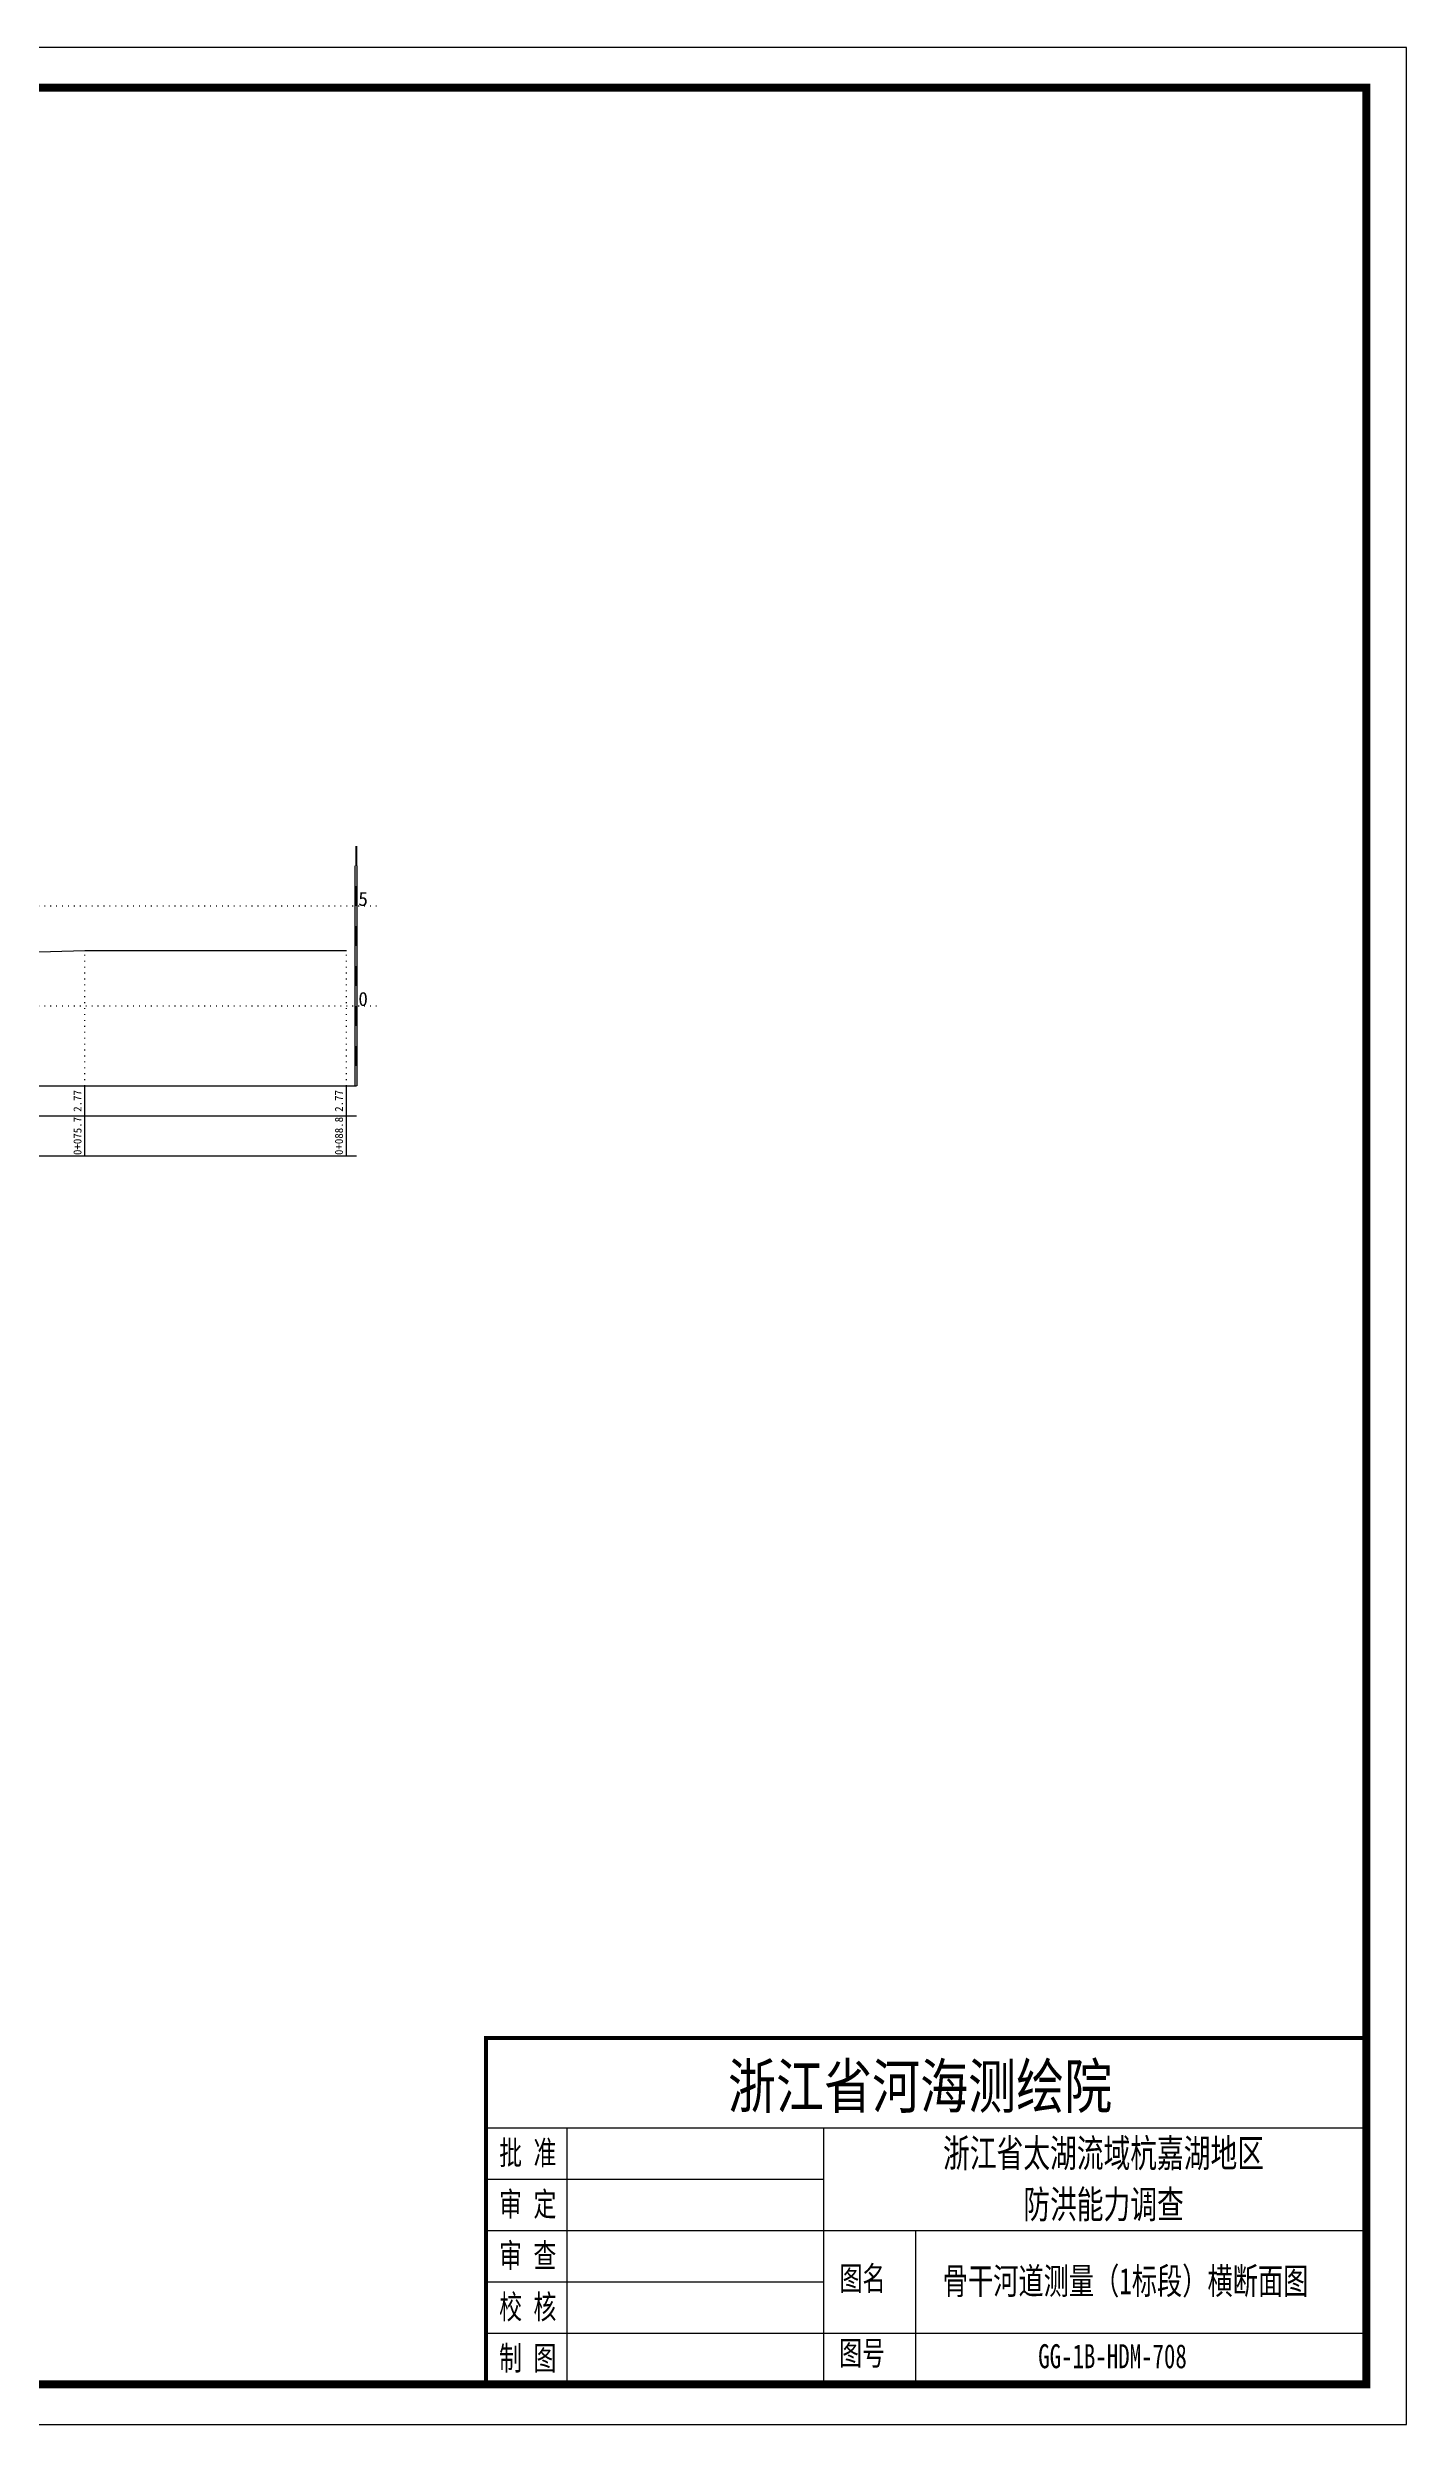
# Model space of a CAD drawing. Header units: millimetres. Extents: x 518104 to 520297, y 3371901 to 3372198.
# Drawn here: x 520126.8 to 520296.6, y 3371900.9 to 3372197.9 of the extents above; entities that cross this region are included whole.
import ezdxf
from ezdxf.enums import TextEntityAlignment as Align

# ---------------------------------------------------------------- set-up
doc = ezdxf.new("R2010")
doc.units = ezdxf.units.MM
doc.header["$LTSCALE"] = 0.4
doc.header["$MEASUREMENT"] = 0
doc.linetypes.add('X4', pattern=[1.6, 0, -1.6])
for name, color, linetype in [('DMX', 1, 'Continuous'), ('TEXT', 7, 'Continuous'), ('zdm1', 5, 'Continuous'), ('ZDMT5', 3, 'Continuous'), ('图框', 7, 'Continuous')]:
    doc.layers.add(name, color=color, linetype=linetype)
doc.styles.add('HDM', font='仿宋_GB2312.ttf')
doc.styles.add('tk2', font='SimSun.ttf', dxfattribs={"width": 0.8})

msp = doc.modelspace()

# ---------------------------------------------------------------- linework, layer by layer
at = {"lineweight": 100, "const_width": 0.5}
msp.add_lwpolyline([(520291.6, 3371949.15), (520181.6, 3371949.15), (520181.6, 3371905.87), (520291.6, 3371905.87), (520291.6, 3371949.15)], dxfattribs=at)
at = {"layer": 'DMX', "linetype": 'Continuous', "flags": 128}
msp.add_lwpolyline([(520094.08, 3372083.95), (520131.45, 3372085.05), (520164.13, 3372085.05)], dxfattribs=at)
at = {"layer": 'TEXT', "color": 0}
for p, q in [((520181.6, 3371937.95, 0), (520291.6, 3371937.95, 0)), ((520191.69, 3371937.95, 0), (520191.69, 3371912.29, 0)), ((520223.77, 3371937.95, 0), (520223.77, 3371912.29, 0)), ((520181.6, 3371931.54, 0), (520223.77, 3371931.54, 0)), ((520181.6, 3371925.12, 0), (520223.77, 3371925.12, 0)), ((520223.77, 3371925.12, 0), (520291.6, 3371925.12, 0)), ((520235.26, 3371925.12, 0), (520235.26, 3371905.87, 0)), ((520181.6, 3371918.7, 0), (520223.77, 3371918.7, 0)), ((520181.6, 3371912.29, 0), (520291.6, 3371912.29, 0)), ((520191.69, 3371912.29, 0), (520191.69, 3371905.87, 0)), ((520223.77, 3371912.29, 0), (520223.77, 3371905.87, 0))]:
    msp.add_line(p, q, dxfattribs=at)
at = {"layer": 'zdm1', "linetype": 'Continuous'}
for p, q in [((520165.25, 3372068.12), (520165.25, 3372095.62)), ((520165.5, 3372068.12), (520165.5, 3372095.62)), ((519942.18, 3372068.12), (520165.38, 3372068.12)), ((519930.93, 3372064.37), (520165.38, 3372064.37)), ((519930.93, 3372059.37), (520165.38, 3372059.37))]:
    msp.add_line(p, q, dxfattribs=at)
at = {"layer": 'zdm1', "linetype": 'X4'}
for p, q in [((519938.43, 3372090.62), (520167.88, 3372090.62)), ((519938.43, 3372078.12), (520167.88, 3372078.12))]:
    msp.add_line(p, q, dxfattribs=at)
at = {"layer": 'zdm1', "linetype": 'Continuous', "flags": 128}
for points in [[(520165.38, 3372095.62, 0.25, 0.25, 0), (520165.38, 3372098.12, 0.25, 0.25, 0)], [(520165.38, 3372090.62, 0.25, 0.25, 0), (520165.38, 3372093.12, 0.25, 0.25, 0)], [(520165.38, 3372085.62, 0.25, 0.25, 0), (520165.38, 3372088.12, 0.25, 0.25, 0)], [(520165.38, 3372080.62, 0.25, 0.25, 0), (520165.38, 3372083.12, 0.25, 0.25, 0)], [(520165.38, 3372075.62, 0.25, 0.25, 0), (520165.38, 3372078.12, 0.25, 0.25, 0)], [(520165.38, 3372070.62, 0.25, 0.25, 0), (520165.38, 3372073.12, 0.25, 0.25, 0)]]:
    msp.add_lwpolyline(points, format="xyseb", dxfattribs=at)
at = {"layer": 'ZDMT5', "linetype": 'X4'}
for p, q in [((520131.45, 3372068.12), (520131.45, 3372085.05)), ((520164.13, 3372068.12), (520164.13, 3372085.05))]:
    msp.add_line(p, q, dxfattribs=at)
at = {"layer": 'ZDMT5', "linetype": 'Continuous'}
for p, q in [((520131.45, 3372059.37), (520131.45, 3372068.12)), ((520164.13, 3372059.37), (520164.13, 3372068.12))]:
    msp.add_line(p, q, dxfattribs=at)
at = {"layer": '图框', "flags": 128}
msp.add_lwpolyline([(519876.6, 3371900.87), (520296.6, 3371900.87), (520296.6, 3372197.87), (519876.6, 3372197.87)], close=True, dxfattribs=at)
at = {"layer": '图框', "const_width": 1, "flags": 128}
msp.add_lwpolyline([(519901.6, 3371905.87), (520291.6, 3371905.87), (520291.6, 3372192.87), (519901.6, 3372192.87)], close=True, dxfattribs=at)

# ---------------------------------------------------------------- texts
at = {"layer": 'TEXT', "color": 7, "ltscale": 8, "style": 'tk2'}
for tag, p, s, height, width in [('浙江省河海测绘院', (520211.82, 3371940.39, 0), '（单位名称）', 5.5, 0.8), ('批 准', (520183.22, 3371933.32, 0), '批准', 3, 0.7), ('审 定', (520183.22, 3371926.91, 0), '审定', 3, 0.7), ('审 查', (520183.22, 3371920.49, 0), '审 查', 3, 0.7), ('图名', (520225.76, 3371917.62, 0), '审查', 3, 0.7), ('校 核', (520183.22, 3371914.07, 0), '校 核', 3, 0.7), ('制 图', (520183.22, 3371907.66, 0), '制 图', 3, 0.7), ('图号', (520225.71, 3371908.29, 0), '图号', 3, 0.7)]:
    msp.add_attdef(tag, p, s, height=height, dxfattribs=dict(at, width=width))
at = {"layer": 'TEXT', "color": 0, "style": 'tk2', "width": 0.7}
for tag, text, height, p in [('浙江省太湖流域杭嘉湖地区', '浙江省太湖流域杭嘉湖地区', 3.5, (520258.75, 3371934.77, -206.67)), ('防洪能力调查', '防洪能力调查', 3.5, (520258.75, 3371928.38, -206.67)), ('骨干河道测量（1标段）横断面图', '骨干河道测量（1标段）横断面图', 3.3, (520261.5, 3371918.8, -206.67)), ('GG-1B-HDM-708', 'GG-1B-HDM-001', 3, (520259.87, 3371909.4, -206.67))]:
    msp.add_attdef(tag, text=text, height=height, dxfattribs=at).set_placement(p, align=Align.MIDDLE_CENTER)
at = {"layer": 'zdm1', "linetype": 'Continuous', "style": 'HDM'}
for s, p in [('5', (520165.63, 3372090.62)), ('0', (520165.63, 3372078.12))]:
    msp.add_text(s, height=1.75, dxfattribs=at).set_placement(p)
at = {"layer": 'ZDMT5', "linetype": 'Continuous', "style": 'HDM'}
for s, p in [('2.77', (520131.33, 3372066.25)), ('2.77', (520164, 3372066.25)), ('0+075.7', (520131.33, 3372061.87)), ('0+088.8', (520164, 3372061.87))]:
    msp.add_text(s, height=1, rotation=90, dxfattribs=at).set_placement(p, align=Align.BOTTOM_CENTER)

doc.saveas('drawing.dxf')
